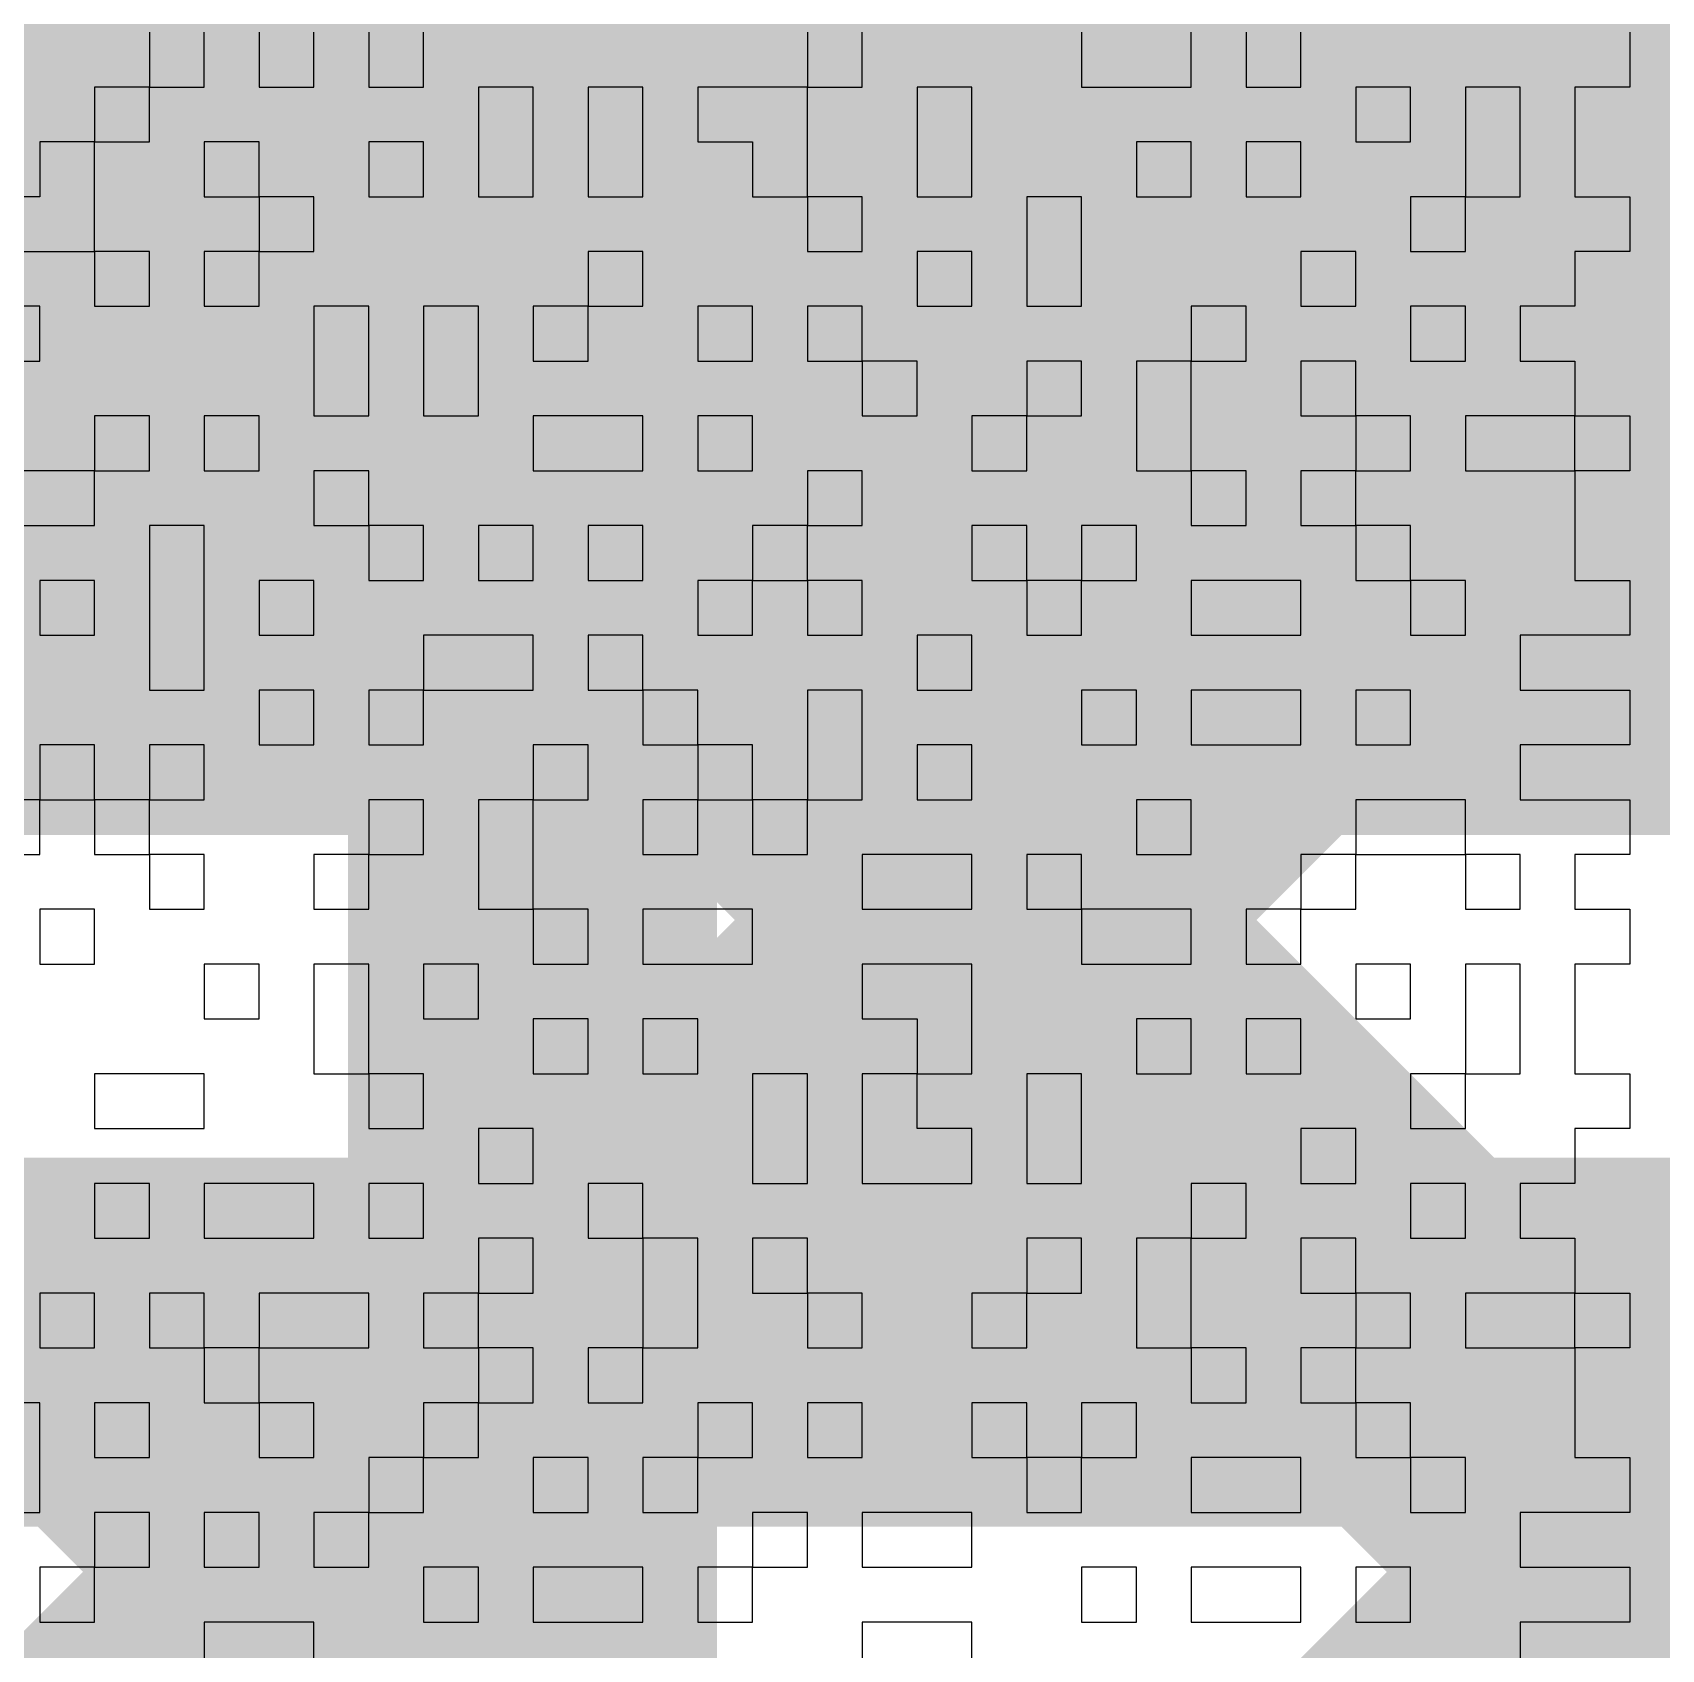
# Model space of a CAD drawing. Header units: millimetres. Extents: x 3.06 to 5.82, y 1.29 to 3.84.
# Drawn here: x 4.66016 to 4.69549, y 1.94993 to 1.98501 of the extents above; entities that cross this region are included whole.
import ezdxf

# ---------------------------------------------------------------- set-up
doc = ezdxf.new("R2010")
doc.units = ezdxf.units.MM
doc.header["$MEASUREMENT"] = 0
for name, color, linetype in [('BottomLayer', 5, 'Continuous'), ('TopLayer', 1, 'Continuous'), ('TopOverlay', 2, 'Continuous')]:
    doc.layers.add(name, color=color, linetype=linetype)

msp = doc.modelspace()

# ---------------------------------------------------------------- linework, layer by layer
at = {"layer": 'BottomLayer'}
for points, const_width in [([(4.48937, 1.978598), (4.747402, 1.978598)], 0.022), ([(4.51848, 1.956598), (4.738289, 1.956598)], 0.008), ([(4.602187, 1.886896), (4.671889, 1.956598)], 0.008), ([(4.603589, 1.860014), (4.700174, 1.956598)], 0.008), ([(4.661923, 1.956598), (5.080522, 1.538)], 0.008), ([(4.690207, 1.956598), (5.108806, 1.538)], 0.008)]:
    msp.add_lwpolyline(points, dxfattribs=dict(at, const_width=const_width))
at = {"layer": 'BottomLayer', "const_width": 0.004}
for points in [[(4.659923, 1.956598, 1), (4.663923, 1.956598, 1)], [(4.669889, 1.956598, 1), (4.673889, 1.956598, 1)], [(4.688207, 1.956598, 1), (4.692208, 1.956598, 1)]]:
    msp.add_lwpolyline(points, format="xyb", close=True, dxfattribs=at)
at = {"layer": 'TopLayer', "const_width": 0.008}
for points in [[(4.67082, 1.983813), (5.127007, 2.44)], [(4.671, 1.955709), (5.155291, 2.44)], [(4.671, 1.927425), (5.183575, 2.44)], [(4.484859, 2.190231), (4.848, 1.82709)], [(4.671, 1.848), (4.671, 1.981)], [(4.671, 1.975806), (4.848, 1.798806)], [(4.671, 1.947522), (4.848, 1.770522)]]:
    msp.add_lwpolyline(points, dxfattribs=at)
for points in [[(4.664517, 1.996595, -0.199566), (4.671, 1.981)], [(4.664556, 1.996556, -0.198912), (4.671, 1.981)]]:
    msp.add_lwpolyline(points, format="xyb", dxfattribs=at)
at = {"layer": 'TopLayer', "const_width": 0.004}
for points in [[(4.668819, 1.983813, 1), (4.67282, 1.983813, 1)], [(4.669, 1.981, 1), (4.673, 1.981, 1)], [(4.669, 1.981, 1), (4.673, 1.981, 1)], [(4.669, 1.981, 1), (4.673, 1.981, 1)], [(4.669, 1.975806, 1), (4.673, 1.975806, 1)], [(4.669, 1.955709, 1), (4.673, 1.955709, 1)], [(4.669, 1.947522, 1), (4.673, 1.947522, 1)]]:
    msp.add_lwpolyline(points, format="xyb", close=True, dxfattribs=at)
at = {"layer": 'TopOverlay'}
for p, q in [((4.662694, 1.985016), (4.662694, 1.983827)), ((4.663883, 1.983827), (4.663883, 1.985016)), ((4.665072, 1.985016), (4.665072, 1.983827)), ((4.666261, 1.983827), (4.666261, 1.985016)), ((4.667451, 1.985016), (4.667451, 1.983827)), ((4.66864, 1.983827), (4.66864, 1.985016)), ((4.676965, 1.985016), (4.676965, 1.983827)), ((4.678154, 1.983827), (4.678154, 1.985016)), ((4.682911, 1.985016), (4.682911, 1.983827)), ((4.685289, 1.983827), (4.685289, 1.985016)), ((4.686479, 1.985016), (4.686479, 1.983827)), ((4.687668, 1.983827), (4.687668, 1.985016)), ((4.694803, 1.985016), (4.694803, 1.983827)), ((4.662694, 1.983827), (4.661504, 1.983827)), ((4.661504, 1.983827), (4.661504, 1.982637)), ((4.662694, 1.983827), (4.663883, 1.983827)), ((4.662694, 1.982637), (4.662694, 1.983827)), ((4.665072, 1.983827), (4.666261, 1.983827)), ((4.667451, 1.983827), (4.66864, 1.983827)), ((4.671018, 1.983827), (4.669829, 1.983827)), ((4.669829, 1.983827), (4.669829, 1.982637)), ((4.671018, 1.982637), (4.671018, 1.983827)), ((4.673397, 1.983827), (4.672208, 1.983827)), ((4.672208, 1.983827), (4.672208, 1.982637)), ((4.673397, 1.982637), (4.673397, 1.983827)), ((4.676965, 1.983827), (4.674586, 1.983827)), ((4.674586, 1.983827), (4.674586, 1.982637)), ((4.676965, 1.983827), (4.678154, 1.983827)), ((4.676965, 1.982637), (4.676965, 1.983827)), ((4.680532, 1.983827), (4.679343, 1.983827)), ((4.679343, 1.983827), (4.679343, 1.982637)), ((4.680532, 1.982637), (4.680532, 1.983827)), ((4.682911, 1.983827), (4.685289, 1.983827)), ((4.686479, 1.983827), (4.687668, 1.983827)), ((4.690046, 1.983827), (4.688857, 1.983827)), ((4.688857, 1.983827), (4.688857, 1.982637)), ((4.690046, 1.982637), (4.690046, 1.983827)), ((4.692425, 1.983827), (4.691236, 1.983827)), ((4.691236, 1.983827), (4.691236, 1.982637)), ((4.692425, 1.982637), (4.692425, 1.983827)), ((4.694803, 1.983827), (4.693614, 1.983827)), ((4.693614, 1.983827), (4.693614, 1.982637)), ((4.661504, 1.982637), (4.660315, 1.982637)), ((4.660315, 1.982637), (4.660315, 1.981448)), ((4.661504, 1.982637), (4.662694, 1.982637)), ((4.661504, 1.981448), (4.661504, 1.982637)), ((4.665072, 1.982637), (4.663883, 1.982637)), ((4.663883, 1.982637), (4.663883, 1.981448)), ((4.665072, 1.981448), (4.665072, 1.982637)), ((4.66864, 1.982637), (4.667451, 1.982637)), ((4.667451, 1.982637), (4.667451, 1.981448)), ((4.66864, 1.981448), (4.66864, 1.982637)), ((4.669829, 1.982637), (4.669829, 1.981448)), ((4.671018, 1.981448), (4.671018, 1.982637)), ((4.672208, 1.982637), (4.672208, 1.981448)), ((4.673397, 1.981448), (4.673397, 1.982637)), ((4.674586, 1.982637), (4.675775, 1.982637)), ((4.675775, 1.982637), (4.675775, 1.981448)), ((4.676965, 1.981448), (4.676965, 1.982637)), ((4.679343, 1.982637), (4.679343, 1.981448)), ((4.680532, 1.981448), (4.680532, 1.982637)), ((4.685289, 1.982637), (4.6841, 1.982637)), ((4.6841, 1.982637), (4.6841, 1.981448)), ((4.685289, 1.981448), (4.685289, 1.982637)), ((4.687668, 1.982637), (4.686479, 1.982637)), ((4.686479, 1.982637), (4.686479, 1.981448)), ((4.687668, 1.981448), (4.687668, 1.982637)), ((4.688857, 1.982637), (4.690046, 1.982637)), ((4.691236, 1.982637), (4.691236, 1.981448)), ((4.692425, 1.981448), (4.692425, 1.982637)), ((4.693614, 1.982637), (4.693614, 1.981448)), ((4.660315, 1.981448), (4.657937, 1.981448)), ((4.661504, 1.980259), (4.661504, 1.981448)), ((4.663883, 1.981448), (4.665072, 1.981448)), ((4.665072, 1.981448), (4.665072, 1.980259)), ((4.666261, 1.981448), (4.665072, 1.981448)), ((4.666261, 1.980259), (4.666261, 1.981448)), ((4.667451, 1.981448), (4.66864, 1.981448)), ((4.669829, 1.981448), (4.671018, 1.981448)), ((4.672208, 1.981448), (4.673397, 1.981448)), ((4.675775, 1.981448), (4.676965, 1.981448)), ((4.676965, 1.981448), (4.676965, 1.980259)), ((4.678154, 1.981448), (4.676965, 1.981448)), ((4.678154, 1.980259), (4.678154, 1.981448)), ((4.679343, 1.981448), (4.680532, 1.981448)), ((4.682911, 1.981448), (4.681722, 1.981448)), ((4.681722, 1.981448), (4.681722, 1.980259)), ((4.682911, 1.980259), (4.682911, 1.981448)), ((4.6841, 1.981448), (4.685289, 1.981448)), ((4.686479, 1.981448), (4.687668, 1.981448)), ((4.691236, 1.981448), (4.690046, 1.981448)), ((4.690046, 1.981448), (4.690046, 1.980259)), ((4.691236, 1.981448), (4.692425, 1.981448)), ((4.691236, 1.980259), (4.691236, 1.981448)), ((4.693614, 1.981448), (4.694803, 1.981448)), ((4.694803, 1.981448), (4.694803, 1.980259)), ((4.657937, 1.980259), (4.661504, 1.980259)), ((4.661504, 1.980259), (4.661504, 1.97907)), ((4.662694, 1.980259), (4.661504, 1.980259)), ((4.662694, 1.97907), (4.662694, 1.980259)), ((4.665072, 1.980259), (4.663883, 1.980259)), ((4.663883, 1.980259), (4.663883, 1.97907)), ((4.665072, 1.980259), (4.666261, 1.980259)), ((4.665072, 1.97907), (4.665072, 1.980259)), ((4.673397, 1.980259), (4.672208, 1.980259)), ((4.672208, 1.980259), (4.672208, 1.97907)), ((4.673397, 1.97907), (4.673397, 1.980259)), ((4.676965, 1.980259), (4.678154, 1.980259)), ((4.680532, 1.980259), (4.679343, 1.980259)), ((4.679343, 1.980259), (4.679343, 1.97907)), ((4.680532, 1.97907), (4.680532, 1.980259)), ((4.681722, 1.980259), (4.681722, 1.97907)), ((4.682911, 1.97907), (4.682911, 1.980259)), ((4.688857, 1.980259), (4.687668, 1.980259)), ((4.687668, 1.980259), (4.687668, 1.97907)), ((4.688857, 1.97907), (4.688857, 1.980259)), ((4.690046, 1.980259), (4.691236, 1.980259)), ((4.694803, 1.980259), (4.693614, 1.980259)), ((4.693614, 1.980259), (4.693614, 1.97907)), ((4.660315, 1.97907), (4.659126, 1.97907)), ((4.660315, 1.97788), (4.660315, 1.97907)), ((4.661504, 1.97907), (4.662694, 1.97907)), ((4.663883, 1.97907), (4.665072, 1.97907)), ((4.667451, 1.97907), (4.666261, 1.97907)), ((4.666261, 1.97907), (4.666261, 1.97788)), ((4.667451, 1.97788), (4.667451, 1.97907)), ((4.669829, 1.97907), (4.66864, 1.97907)), ((4.66864, 1.97907), (4.66864, 1.97788)), ((4.669829, 1.97788), (4.669829, 1.97907)), ((4.672208, 1.97907), (4.671018, 1.97907)), ((4.671018, 1.97907), (4.671018, 1.97788)), ((4.672208, 1.97907), (4.673397, 1.97907)), ((4.672208, 1.97788), (4.672208, 1.97907)), ((4.675775, 1.97907), (4.674586, 1.97907)), ((4.674586, 1.97907), (4.674586, 1.97788)), ((4.675775, 1.97788), (4.675775, 1.97907)), ((4.678154, 1.97907), (4.676965, 1.97907)), ((4.676965, 1.97907), (4.676965, 1.97788)), ((4.678154, 1.97788), (4.678154, 1.97907)), ((4.679343, 1.97907), (4.680532, 1.97907)), ((4.681722, 1.97907), (4.682911, 1.97907)), ((4.686479, 1.97907), (4.685289, 1.97907)), ((4.685289, 1.97907), (4.685289, 1.97788)), ((4.686479, 1.97788), (4.686479, 1.97907)), ((4.687668, 1.97907), (4.688857, 1.97907)), ((4.691236, 1.97907), (4.690046, 1.97907)), ((4.690046, 1.97907), (4.690046, 1.97788)), ((4.691236, 1.97788), (4.691236, 1.97907)), ((4.693614, 1.97907), (4.692425, 1.97907)), ((4.692425, 1.97907), (4.692425, 1.97788)), ((4.659126, 1.97788), (4.660315, 1.97788)), ((4.666261, 1.97788), (4.666261, 1.976691)), ((4.667451, 1.976691), (4.667451, 1.97788)), ((4.66864, 1.97788), (4.66864, 1.976691)), ((4.669829, 1.976691), (4.669829, 1.97788)), ((4.671018, 1.97788), (4.672208, 1.97788)), ((4.674586, 1.97788), (4.675775, 1.97788)), ((4.676965, 1.97788), (4.678154, 1.97788)), ((4.678154, 1.97788), (4.678154, 1.976691)), ((4.679343, 1.97788), (4.678154, 1.97788)), ((4.679343, 1.976691), (4.679343, 1.97788)), ((4.682911, 1.97788), (4.681722, 1.97788)), ((4.681722, 1.97788), (4.681722, 1.976691)), ((4.682911, 1.976691), (4.682911, 1.97788)), ((4.685289, 1.97788), (4.6841, 1.97788)), ((4.6841, 1.97788), (4.6841, 1.976691)), ((4.685289, 1.97788), (4.686479, 1.97788)), ((4.685289, 1.976691), (4.685289, 1.97788)), ((4.688857, 1.97788), (4.687668, 1.97788)), ((4.687668, 1.97788), (4.687668, 1.976691)), ((4.688857, 1.976691), (4.688857, 1.97788)), ((4.690046, 1.97788), (4.691236, 1.97788)), ((4.692425, 1.97788), (4.693614, 1.97788)), ((4.693614, 1.97788), (4.693614, 1.976691)), ((4.662694, 1.976691), (4.661504, 1.976691)), ((4.661504, 1.976691), (4.661504, 1.975502)), ((4.662694, 1.975502), (4.662694, 1.976691)), ((4.665072, 1.976691), (4.663883, 1.976691)), ((4.663883, 1.976691), (4.663883, 1.975502)), ((4.665072, 1.975502), (4.665072, 1.976691)), ((4.666261, 1.976691), (4.667451, 1.976691)), ((4.66864, 1.976691), (4.669829, 1.976691)), ((4.673397, 1.976691), (4.671018, 1.976691)), ((4.671018, 1.976691), (4.671018, 1.975502)), ((4.673397, 1.975502), (4.673397, 1.976691)), ((4.675775, 1.976691), (4.674586, 1.976691)), ((4.674586, 1.976691), (4.674586, 1.975502)), ((4.675775, 1.975502), (4.675775, 1.976691)), ((4.678154, 1.976691), (4.679343, 1.976691)), ((4.681722, 1.976691), (4.680532, 1.976691)), ((4.680532, 1.976691), (4.680532, 1.975502)), ((4.681722, 1.976691), (4.682911, 1.976691)), ((4.681722, 1.975502), (4.681722, 1.976691)), ((4.6841, 1.976691), (4.6841, 1.975502)), ((4.685289, 1.975502), (4.685289, 1.976691)), ((4.687668, 1.976691), (4.688857, 1.976691)), ((4.688857, 1.976691), (4.688857, 1.975502)), ((4.690046, 1.976691), (4.688857, 1.976691)), ((4.690046, 1.975502), (4.690046, 1.976691)), ((4.693614, 1.976691), (4.691236, 1.976691)), ((4.691236, 1.976691), (4.691236, 1.975502)), ((4.693614, 1.976691), (4.694803, 1.976691)), ((4.693614, 1.975502), (4.693614, 1.976691)), ((4.694803, 1.976691), (4.694803, 1.975502)), ((4.661504, 1.975502), (4.659126, 1.975502)), ((4.661504, 1.975502), (4.662694, 1.975502)), ((4.661504, 1.974312), (4.661504, 1.975502)), ((4.663883, 1.975502), (4.665072, 1.975502)), ((4.667451, 1.975502), (4.666261, 1.975502)), ((4.666261, 1.975502), (4.666261, 1.974312)), ((4.667451, 1.974312), (4.667451, 1.975502)), ((4.671018, 1.975502), (4.673397, 1.975502)), ((4.674586, 1.975502), (4.675775, 1.975502)), ((4.678154, 1.975502), (4.676965, 1.975502)), ((4.676965, 1.975502), (4.676965, 1.974312)), ((4.678154, 1.974312), (4.678154, 1.975502)), ((4.680532, 1.975502), (4.681722, 1.975502)), ((4.6841, 1.975502), (4.685289, 1.975502)), ((4.685289, 1.975502), (4.685289, 1.974312)), ((4.686479, 1.975502), (4.685289, 1.975502)), ((4.686479, 1.974312), (4.686479, 1.975502)), ((4.688857, 1.975502), (4.687668, 1.975502)), ((4.687668, 1.975502), (4.687668, 1.974312)), ((4.688857, 1.975502), (4.690046, 1.975502)), ((4.688857, 1.974312), (4.688857, 1.975502)), ((4.691236, 1.975502), (4.693614, 1.975502)), ((4.694803, 1.975502), (4.693614, 1.975502)), ((4.693614, 1.975502), (4.693614, 1.974312)), ((4.659126, 1.974312), (4.661504, 1.974312)), ((4.663883, 1.974312), (4.662694, 1.974312)), ((4.662694, 1.974312), (4.662694, 1.973123)), ((4.663883, 1.973123), (4.663883, 1.974312)), ((4.666261, 1.974312), (4.667451, 1.974312)), ((4.667451, 1.974312), (4.667451, 1.973123)), ((4.66864, 1.974312), (4.667451, 1.974312)), ((4.66864, 1.973123), (4.66864, 1.974312)), ((4.671018, 1.974312), (4.669829, 1.974312)), ((4.669829, 1.974312), (4.669829, 1.973123)), ((4.671018, 1.973123), (4.671018, 1.974312)), ((4.673397, 1.974312), (4.672208, 1.974312)), ((4.672208, 1.974312), (4.672208, 1.973123)), ((4.673397, 1.973123), (4.673397, 1.974312)), ((4.676965, 1.974312), (4.675775, 1.974312)), ((4.675775, 1.974312), (4.675775, 1.973123)), ((4.676965, 1.974312), (4.678154, 1.974312)), ((4.676965, 1.973123), (4.676965, 1.974312)), ((4.681722, 1.974312), (4.680532, 1.974312)), ((4.680532, 1.974312), (4.680532, 1.973123)), ((4.681722, 1.973123), (4.681722, 1.974312)), ((4.6841, 1.974312), (4.682911, 1.974312)), ((4.682911, 1.974312), (4.682911, 1.973123)), ((4.6841, 1.973123), (4.6841, 1.974312)), ((4.685289, 1.974312), (4.686479, 1.974312)), ((4.687668, 1.974312), (4.688857, 1.974312)), ((4.688857, 1.974312), (4.688857, 1.973123)), ((4.690046, 1.974312), (4.688857, 1.974312)), ((4.690046, 1.973123), (4.690046, 1.974312)), ((4.693614, 1.974312), (4.693614, 1.973123)), ((4.661504, 1.973123), (4.660315, 1.973123)), ((4.660315, 1.973123), (4.660315, 1.971934)), ((4.661504, 1.971934), (4.661504, 1.973123)), ((4.662694, 1.973123), (4.662694, 1.971934)), ((4.663883, 1.971934), (4.663883, 1.973123)), ((4.666261, 1.973123), (4.665072, 1.973123)), ((4.665072, 1.973123), (4.665072, 1.971934)), ((4.666261, 1.971934), (4.666261, 1.973123)), ((4.667451, 1.973123), (4.66864, 1.973123)), ((4.669829, 1.973123), (4.671018, 1.973123)), ((4.672208, 1.973123), (4.673397, 1.973123)), ((4.675775, 1.973123), (4.674586, 1.973123)), ((4.674586, 1.973123), (4.674586, 1.971934)), ((4.675775, 1.973123), (4.676965, 1.973123)), ((4.675775, 1.971934), (4.675775, 1.973123)), ((4.676965, 1.973123), (4.676965, 1.971934)), ((4.678154, 1.973123), (4.676965, 1.973123)), ((4.678154, 1.971934), (4.678154, 1.973123)), ((4.680532, 1.973123), (4.681722, 1.973123)), ((4.681722, 1.973123), (4.681722, 1.971934)), ((4.682911, 1.973123), (4.681722, 1.973123)), ((4.682911, 1.973123), (4.6841, 1.973123)), ((4.682911, 1.971934), (4.682911, 1.973123)), ((4.687668, 1.973123), (4.685289, 1.973123)), ((4.685289, 1.973123), (4.685289, 1.971934)), ((4.687668, 1.971934), (4.687668, 1.973123)), ((4.688857, 1.973123), (4.690046, 1.973123)), ((4.690046, 1.973123), (4.690046, 1.971934)), ((4.691236, 1.973123), (4.690046, 1.973123)), ((4.691236, 1.971934), (4.691236, 1.973123)), ((4.693614, 1.973123), (4.694803, 1.973123)), ((4.694803, 1.973123), (4.694803, 1.971934)), ((4.660315, 1.971934), (4.661504, 1.971934)), ((4.662694, 1.971934), (4.662694, 1.970745)), ((4.663883, 1.970745), (4.663883, 1.971934)), ((4.665072, 1.971934), (4.666261, 1.971934)), ((4.671018, 1.971934), (4.66864, 1.971934)), ((4.66864, 1.971934), (4.66864, 1.970745)), ((4.671018, 1.970745), (4.671018, 1.971934)), ((4.673397, 1.971934), (4.672208, 1.971934)), ((4.672208, 1.971934), (4.672208, 1.970745)), ((4.673397, 1.970745), (4.673397, 1.971934)), ((4.674586, 1.971934), (4.675775, 1.971934)), ((4.676965, 1.971934), (4.678154, 1.971934)), ((4.680532, 1.971934), (4.679343, 1.971934)), ((4.679343, 1.971934), (4.679343, 1.970745)), ((4.680532, 1.970745), (4.680532, 1.971934)), ((4.681722, 1.971934), (4.682911, 1.971934)), ((4.685289, 1.971934), (4.687668, 1.971934)), ((4.690046, 1.971934), (4.691236, 1.971934)), ((4.694803, 1.971934), (4.692425, 1.971934)), ((4.692425, 1.971934), (4.692425, 1.970745)), ((4.662694, 1.970745), (4.663883, 1.970745)), ((4.666261, 1.970745), (4.665072, 1.970745)), ((4.665072, 1.970745), (4.665072, 1.969556)), ((4.666261, 1.969556), (4.666261, 1.970745)), ((4.66864, 1.970745), (4.667451, 1.970745)), ((4.667451, 1.970745), (4.667451, 1.969556)), ((4.66864, 1.970745), (4.671018, 1.970745)), ((4.66864, 1.969556), (4.66864, 1.970745)), ((4.672208, 1.970745), (4.673397, 1.970745)), ((4.673397, 1.970745), (4.673397, 1.969556)), ((4.674586, 1.970745), (4.673397, 1.970745)), ((4.674586, 1.969556), (4.674586, 1.970745)), ((4.678154, 1.970745), (4.676965, 1.970745)), ((4.676965, 1.970745), (4.676965, 1.969556)), ((4.678154, 1.969556), (4.678154, 1.970745)), ((4.679343, 1.970745), (4.680532, 1.970745)), ((4.6841, 1.970745), (4.682911, 1.970745)), ((4.682911, 1.970745), (4.682911, 1.969556)), ((4.6841, 1.969556), (4.6841, 1.970745)), ((4.687668, 1.970745), (4.685289, 1.970745)), ((4.685289, 1.970745), (4.685289, 1.969556)), ((4.687668, 1.969556), (4.687668, 1.970745)), ((4.690046, 1.970745), (4.688857, 1.970745)), ((4.688857, 1.970745), (4.688857, 1.969556)), ((4.690046, 1.969556), (4.690046, 1.970745)), ((4.692425, 1.970745), (4.694803, 1.970745)), ((4.694803, 1.970745), (4.694803, 1.969556)), ((4.661504, 1.969556), (4.660315, 1.969556)), ((4.660315, 1.969556), (4.660315, 1.968366)), ((4.661504, 1.968366), (4.661504, 1.969556)), ((4.663883, 1.969556), (4.662694, 1.969556)), ((4.662694, 1.969556), (4.662694, 1.968366)), ((4.663883, 1.968366), (4.663883, 1.969556)), ((4.665072, 1.969556), (4.666261, 1.969556)), ((4.667451, 1.969556), (4.66864, 1.969556)), ((4.672208, 1.969556), (4.671018, 1.969556)), ((4.671018, 1.969556), (4.671018, 1.968366)), ((4.672208, 1.968366), (4.672208, 1.969556)), ((4.673397, 1.969556), (4.674586, 1.969556)), ((4.674586, 1.969556), (4.674586, 1.968366)), ((4.675775, 1.969556), (4.674586, 1.969556)), ((4.675775, 1.968366), (4.675775, 1.969556)), ((4.676965, 1.969556), (4.676965, 1.968366)), ((4.678154, 1.968366), (4.678154, 1.969556)), ((4.680532, 1.969556), (4.679343, 1.969556)), ((4.679343, 1.969556), (4.679343, 1.968366)), ((4.680532, 1.968366), (4.680532, 1.969556)), ((4.682911, 1.969556), (4.6841, 1.969556)), ((4.685289, 1.969556), (4.687668, 1.969556)), ((4.688857, 1.969556), (4.690046, 1.969556)), ((4.694803, 1.969556), (4.692425, 1.969556)), ((4.692425, 1.969556), (4.692425, 1.968366)), ((4.660315, 1.968366), (4.659126, 1.968366)), ((4.660315, 1.967177), (4.660315, 1.968366)), ((4.660315, 1.968366), (4.661504, 1.968366)), ((4.661504, 1.968366), (4.661504, 1.967177)), ((4.662694, 1.968366), (4.661504, 1.968366)), ((4.662694, 1.968366), (4.663883, 1.968366)), ((4.662694, 1.967177), (4.662694, 1.968366)), ((4.66864, 1.968366), (4.667451, 1.968366)), ((4.667451, 1.968366), (4.667451, 1.967177)), ((4.66864, 1.967177), (4.66864, 1.968366)), ((4.671018, 1.968366), (4.669829, 1.968366)), ((4.669829, 1.968366), (4.669829, 1.967177)), ((4.671018, 1.968366), (4.672208, 1.968366)), ((4.671018, 1.967177), (4.671018, 1.968366)), ((4.674586, 1.968366), (4.673397, 1.968366)), ((4.673397, 1.968366), (4.673397, 1.967177)), ((4.674586, 1.968366), (4.675775, 1.968366)), ((4.674586, 1.967177), (4.674586, 1.968366)), ((4.675775, 1.968366), (4.675775, 1.967177)), ((4.676965, 1.968366), (4.675775, 1.968366)), ((4.676965, 1.968366), (4.678154, 1.968366)), ((4.676965, 1.967177), (4.676965, 1.968366)), ((4.679343, 1.968366), (4.680532, 1.968366)), ((4.685289, 1.968366), (4.6841, 1.968366)), ((4.6841, 1.968366), (4.6841, 1.967177)), ((4.685289, 1.967177), (4.685289, 1.968366)), ((4.691236, 1.968366), (4.688857, 1.968366)), ((4.688857, 1.968366), (4.688857, 1.967177)), ((4.691236, 1.967177), (4.691236, 1.968366)), ((4.692425, 1.968366), (4.694803, 1.968366)), ((4.694803, 1.968366), (4.694803, 1.967177)), ((4.659126, 1.967177), (4.660315, 1.967177)), ((4.661504, 1.967177), (4.662694, 1.967177)), ((4.662694, 1.967177), (4.662694, 1.965988)), ((4.663883, 1.967177), (4.662694, 1.967177)), ((4.663883, 1.965988), (4.663883, 1.967177)), ((4.667451, 1.967177), (4.666261, 1.967177)), ((4.666261, 1.967177), (4.666261, 1.965988)), ((4.667451, 1.967177), (4.66864, 1.967177)), ((4.667451, 1.965988), (4.667451, 1.967177)), ((4.669829, 1.967177), (4.669829, 1.965988)), ((4.671018, 1.965988), (4.671018, 1.967177)), ((4.673397, 1.967177), (4.674586, 1.967177)), ((4.675775, 1.967177), (4.676965, 1.967177)), ((4.680532, 1.967177), (4.678154, 1.967177)), ((4.678154, 1.967177), (4.678154, 1.965988)), ((4.680532, 1.965988), (4.680532, 1.967177)), ((4.682911, 1.967177), (4.681722, 1.967177)), ((4.681722, 1.967177), (4.681722, 1.965988)), ((4.682911, 1.965988), (4.682911, 1.967177)), ((4.6841, 1.967177), (4.685289, 1.967177)), ((4.688857, 1.967177), (4.687668, 1.967177)), ((4.687668, 1.967177), (4.687668, 1.965988)), ((4.688857, 1.967177), (4.691236, 1.967177)), ((4.688857, 1.965988), (4.688857, 1.967177)), ((4.691236, 1.967177), (4.691236, 1.965988)), ((4.692425, 1.967177), (4.691236, 1.967177)), ((4.692425, 1.965988), (4.692425, 1.967177)), ((4.694803, 1.967177), (4.693614, 1.967177)), ((4.693614, 1.967177), (4.693614, 1.965988)), ((4.661504, 1.965988), (4.660315, 1.965988)), ((4.660315, 1.965988), (4.660315, 1.964798)), ((4.661504, 1.964798), (4.661504, 1.965988)), ((4.662694, 1.965988), (4.663883, 1.965988)), ((4.666261, 1.965988), (4.667451, 1.965988)), ((4.669829, 1.965988), (4.671018, 1.965988)), ((4.671018, 1.965988), (4.671018, 1.964798)), ((4.672208, 1.965988), (4.671018, 1.965988)), ((4.672208, 1.964798), (4.672208, 1.965988)), ((4.675775, 1.965988), (4.673397, 1.965988)), ((4.673397, 1.965988), (4.673397, 1.964798)), ((4.675775, 1.964798), (4.675775, 1.965988)), ((4.678154, 1.965988), (4.680532, 1.965988)), ((4.681722, 1.965988), (4.682911, 1.965988)), ((4.682911, 1.965988), (4.682911, 1.964798)), ((4.685289, 1.965988), (4.682911, 1.965988)), ((4.685289, 1.964798), (4.685289, 1.965988)), ((4.687668, 1.965988), (4.686479, 1.965988)), ((4.686479, 1.965988), (4.686479, 1.964798)), ((4.687668, 1.965988), (4.688857, 1.965988)), ((4.687668, 1.964798), (4.687668, 1.965988)), ((4.691236, 1.965988), (4.692425, 1.965988)), ((4.693614, 1.965988), (4.694803, 1.965988)), ((4.694803, 1.965988), (4.694803, 1.964798)), ((4.660315, 1.964798), (4.661504, 1.964798)), ((4.665072, 1.964798), (4.663883, 1.964798)), ((4.663883, 1.964798), (4.663883, 1.963609)), ((4.665072, 1.963609), (4.665072, 1.964798)), ((4.667451, 1.964798), (4.666261, 1.964798)), ((4.666261, 1.964798), (4.666261, 1.963609)), ((4.667451, 1.963609), (4.667451, 1.964798)), ((4.669829, 1.964798), (4.66864, 1.964798)), ((4.66864, 1.964798), (4.66864, 1.963609)), ((4.669829, 1.963609), (4.669829, 1.964798)), ((4.671018, 1.964798), (4.672208, 1.964798)), ((4.673397, 1.964798), (4.675775, 1.964798)), ((4.680532, 1.964798), (4.678154, 1.964798)), ((4.678154, 1.964798), (4.678154, 1.963609)), ((4.680532, 1.963609), (4.680532, 1.964798)), ((4.682911, 1.964798), (4.685289, 1.964798)), ((4.686479, 1.964798), (4.687668, 1.964798)), ((4.690046, 1.964798), (4.688857, 1.964798)), ((4.688857, 1.964798), (4.688857, 1.963609)), ((4.690046, 1.963609), (4.690046, 1.964798)), ((4.692425, 1.964798), (4.691236, 1.964798)), ((4.691236, 1.964798), (4.691236, 1.963609)), ((4.692425, 1.963609), (4.692425, 1.964798)), ((4.694803, 1.964798), (4.693614, 1.964798)), ((4.693614, 1.964798), (4.693614, 1.963609)), ((4.663883, 1.963609), (4.665072, 1.963609)), ((4.666261, 1.963609), (4.666261, 1.96242)), ((4.667451, 1.96242), (4.667451, 1.963609)), ((4.66864, 1.963609), (4.669829, 1.963609)), ((4.672208, 1.963609), (4.671018, 1.963609)), ((4.671018, 1.963609), (4.671018, 1.96242)), ((4.672208, 1.96242), (4.672208, 1.963609)), ((4.674586, 1.963609), (4.673397, 1.963609)), ((4.673397, 1.963609), (4.673397, 1.96242)), ((4.674586, 1.96242), (4.674586, 1.963609)), ((4.678154, 1.963609), (4.679343, 1.963609)), ((4.679343, 1.963609), (4.679343, 1.96242)), ((4.680532, 1.96242), (4.680532, 1.963609)), ((4.685289, 1.963609), (4.6841, 1.963609)), ((4.6841, 1.963609), (4.6841, 1.96242)), ((4.685289, 1.96242), (4.685289, 1.963609)), ((4.687668, 1.963609), (4.686479, 1.963609)), ((4.686479, 1.963609), (4.686479, 1.96242)), ((4.687668, 1.96242), (4.687668, 1.963609)), ((4.688857, 1.963609), (4.690046, 1.963609)), ((4.691236, 1.963609), (4.691236, 1.96242)), ((4.692425, 1.96242), (4.692425, 1.963609)), ((4.693614, 1.963609), (4.693614, 1.96242)), ((4.663883, 1.96242), (4.661504, 1.96242)), ((4.661504, 1.96242), (4.661504, 1.961231)), ((4.663883, 1.961231), (4.663883, 1.96242)), ((4.666261, 1.96242), (4.667451, 1.96242)), ((4.667451, 1.96242), (4.667451, 1.961231)), ((4.66864, 1.96242), (4.667451, 1.96242)), ((4.66864, 1.961231), (4.66864, 1.96242)), ((4.671018, 1.96242), (4.672208, 1.96242)), ((4.673397, 1.96242), (4.674586, 1.96242)), ((4.676965, 1.96242), (4.675775, 1.96242)), ((4.675775, 1.96242), (4.675775, 1.961231)), ((4.676965, 1.961231), (4.676965, 1.96242)), ((4.679343, 1.96242), (4.678154, 1.96242)), ((4.678154, 1.96242), (4.678154, 1.961231)), ((4.679343, 1.96242), (4.680532, 1.96242)), ((4.679343, 1.961231), (4.679343, 1.96242)), ((4.682911, 1.96242), (4.681722, 1.96242)), ((4.681722, 1.96242), (4.681722, 1.961231)), ((4.682911, 1.961231), (4.682911, 1.96242)), ((4.6841, 1.96242), (4.685289, 1.96242)), ((4.686479, 1.96242), (4.687668, 1.96242)), ((4.691236, 1.96242), (4.690046, 1.96242)), ((4.690046, 1.96242), (4.690046, 1.961231)), ((4.691236, 1.96242), (4.692425, 1.96242)), ((4.691236, 1.961231), (4.691236, 1.96242)), ((4.693614, 1.96242), (4.694803, 1.96242)), ((4.694803, 1.96242), (4.694803, 1.961231)), ((4.661504, 1.961231), (4.663883, 1.961231)), ((4.667451, 1.961231), (4.66864, 1.961231)), ((4.671018, 1.961231), (4.669829, 1.961231)), ((4.669829, 1.961231), (4.669829, 1.960041)), ((4.671018, 1.960041), (4.671018, 1.961231)), ((4.675775, 1.961231), (4.675775, 1.960041)), ((4.676965, 1.960041), (4.676965, 1.961231)), ((4.678154, 1.961231), (4.678154, 1.960041)), ((4.680532, 1.961231), (4.679343, 1.961231)), ((4.680532, 1.960041), (4.680532, 1.961231)), ((4.681722, 1.961231), (4.681722, 1.960041)), ((4.682911, 1.960041), (4.682911, 1.961231)), ((4.688857, 1.961231), (4.687668, 1.961231)), ((4.687668, 1.961231), (4.687668, 1.960041)), ((4.688857, 1.960041), (4.688857, 1.961231)), ((4.690046, 1.961231), (4.691236, 1.961231)), ((4.694803, 1.961231), (4.693614, 1.961231)), ((4.693614, 1.961231), (4.693614, 1.960041)), ((4.662694, 1.960041), (4.661504, 1.960041)), ((4.661504, 1.960041), (4.661504, 1.958852)), ((4.662694, 1.958852), (4.662694, 1.960041)), ((4.666261, 1.960041), (4.663883, 1.960041)), ((4.663883, 1.960041), (4.663883, 1.958852)), ((4.666261, 1.958852), (4.666261, 1.960041)), ((4.66864, 1.960041), (4.667451, 1.960041)), ((4.667451, 1.960041), (4.667451, 1.958852)), ((4.66864, 1.958852), (4.66864, 1.960041)), ((4.669829, 1.960041), (4.671018, 1.960041)), ((4.673397, 1.960041), (4.672208, 1.960041)), ((4.672208, 1.960041), (4.672208, 1.958852)), ((4.673397, 1.958852), (4.673397, 1.960041)), ((4.675775, 1.960041), (4.676965, 1.960041)), ((4.678154, 1.960041), (4.680532, 1.960041)), ((4.681722, 1.960041), (4.682911, 1.960041)), ((4.686479, 1.960041), (4.685289, 1.960041)), ((4.685289, 1.960041), (4.685289, 1.958852)), ((4.686479, 1.958852), (4.686479, 1.960041)), ((4.687668, 1.960041), (4.688857, 1.960041)), ((4.691236, 1.960041), (4.690046, 1.960041)), ((4.690046, 1.960041), (4.690046, 1.958852)), ((4.691236, 1.958852), (4.691236, 1.960041)), ((4.693614, 1.960041), (4.692425, 1.960041)), ((4.692425, 1.960041), (4.692425, 1.958852)), ((4.661504, 1.958852), (4.662694, 1.958852)), ((4.663883, 1.958852), (4.666261, 1.958852)), ((4.667451, 1.958852), (4.66864, 1.958852)), ((4.671018, 1.958852), (4.669829, 1.958852)), ((4.669829, 1.958852), (4.669829, 1.957663)), ((4.671018, 1.957663), (4.671018, 1.958852)), ((4.672208, 1.958852), (4.673397, 1.958852)), ((4.673397, 1.958852), (4.673397, 1.957663)), ((4.674586, 1.958852), (4.673397, 1.958852)), ((4.674586, 1.957663), (4.674586, 1.958852)), ((4.676965, 1.958852), (4.675775, 1.958852)), ((4.675775, 1.958852), (4.675775, 1.957663)), ((4.676965, 1.957663), (4.676965, 1.958852)), ((4.682911, 1.958852), (4.681722, 1.958852)), ((4.681722, 1.958852), (4.681722, 1.957663)), ((4.682911, 1.957663), (4.682911, 1.958852)), ((4.685289, 1.958852), (4.6841, 1.958852)), ((4.6841, 1.958852), (4.6841, 1.957663)), ((4.685289, 1.958852), (4.686479, 1.958852)), ((4.685289, 1.957663), (4.685289, 1.958852)), ((4.688857, 1.958852), (4.687668, 1.958852)), ((4.687668, 1.958852), (4.687668, 1.957663)), ((4.688857, 1.957663), (4.688857, 1.958852)), ((4.690046, 1.958852), (4.691236, 1.958852)), ((4.692425, 1.958852), (4.693614, 1.958852)), ((4.693614, 1.958852), (4.693614, 1.957663)), ((4.661504, 1.957663), (4.660315, 1.957663)), ((4.660315, 1.957663), (4.660315, 1.956474)), ((4.661504, 1.956474), (4.661504, 1.957663)), ((4.663883, 1.957663), (4.662694, 1.957663)), ((4.662694, 1.957663), (4.662694, 1.956474)), ((4.663883, 1.956474), (4.663883, 1.957663)), ((4.667451, 1.957663), (4.665072, 1.957663)), ((4.665072, 1.957663), (4.665072, 1.956474)), ((4.667451, 1.956474), (4.667451, 1.957663)), ((4.669829, 1.957663), (4.66864, 1.957663)), ((4.66864, 1.957663), (4.66864, 1.956474)), ((4.669829, 1.957663), (4.671018, 1.957663)), ((4.669829, 1.956474), (4.669829, 1.957663)), ((4.673397, 1.957663), (4.673397, 1.956474)), ((4.674586, 1.956474), (4.674586, 1.957663)), ((4.675775, 1.957663), (4.676965, 1.957663)), ((4.676965, 1.957663), (4.676965, 1.956474)), ((4.678154, 1.957663), (4.676965, 1.957663)), ((4.678154, 1.956474), (4.678154, 1.957663)), ((4.681722, 1.957663), (4.680532, 1.957663)), ((4.680532, 1.957663), (4.680532, 1.956474)), ((4.681722, 1.957663), (4.682911, 1.957663)), ((4.681722, 1.956474), (4.681722, 1.957663)), ((4.6841, 1.957663), (4.6841, 1.956474)), ((4.685289, 1.956474), (4.685289, 1.957663)), ((4.687668, 1.957663), (4.688857, 1.957663)), ((4.688857, 1.957663), (4.688857, 1.956474)), ((4.690046, 1.957663), (4.688857, 1.957663)), ((4.690046, 1.956474), (4.690046, 1.957663)), ((4.693614, 1.957663), (4.691236, 1.957663)), ((4.691236, 1.957663), (4.691236, 1.956474)), ((4.693614, 1.957663), (4.694803, 1.957663)), ((4.693614, 1.956474), (4.693614, 1.957663)), ((4.694803, 1.957663), (4.694803, 1.956474)), ((4.660315, 1.956474), (4.661504, 1.956474)), ((4.662694, 1.956474), (4.663883, 1.956474)), ((4.663883, 1.956474), (4.663883, 1.955284)), ((4.665072, 1.956474), (4.663883, 1.956474)), ((4.665072, 1.956474), (4.667451, 1.956474)), ((4.665072, 1.955284), (4.665072, 1.956474)), ((4.66864, 1.956474), (4.669829, 1.956474)), ((4.669829, 1.956474), (4.669829, 1.955284)), ((4.671018, 1.956474), (4.669829, 1.956474)), ((4.671018, 1.955284), (4.671018, 1.956474)), ((4.673397, 1.956474), (4.672208, 1.956474)), ((4.672208, 1.956474), (4.672208, 1.955284)), ((4.673397, 1.956474), (4.674586, 1.956474)), ((4.673397, 1.955284), (4.673397, 1.956474)), ((4.676965, 1.956474), (4.678154, 1.956474)), ((4.680532, 1.956474), (4.681722, 1.956474)), ((4.6841, 1.956474), (4.685289, 1.956474)), ((4.685289, 1.956474), (4.685289, 1.955284)), ((4.686479, 1.956474), (4.685289, 1.956474)), ((4.686479, 1.955284), (4.686479, 1.956474)), ((4.688857, 1.956474), (4.687668, 1.956474)), ((4.687668, 1.956474), (4.687668, 1.955284)), ((4.688857, 1.956474), (4.690046, 1.956474)), ((4.688857, 1.955284), (4.688857, 1.956474)), ((4.691236, 1.956474), (4.693614, 1.956474)), ((4.694803, 1.956474), (4.693614, 1.956474)), ((4.693614, 1.956474), (4.693614, 1.955284)), ((4.660315, 1.955284), (4.659126, 1.955284)), ((4.660315, 1.954095), (4.660315, 1.955284)), ((4.662694, 1.955284), (4.661504, 1.955284)), ((4.661504, 1.955284), (4.661504, 1.954095)), ((4.662694, 1.954095), (4.662694, 1.955284)), ((4.663883, 1.955284), (4.665072, 1.955284)), ((4.665072, 1.955284), (4.665072, 1.954095)), ((4.666261, 1.955284), (4.665072, 1.955284)), ((4.666261, 1.954095), (4.666261, 1.955284)), ((4.669829, 1.955284), (4.66864, 1.955284)), ((4.66864, 1.955284), (4.66864, 1.954095)), ((4.669829, 1.955284), (4.671018, 1.955284)), ((4.669829, 1.954095), (4.669829, 1.955284)), ((4.672208, 1.955284), (4.673397, 1.955284)), ((4.675775, 1.955284), (4.674586, 1.955284)), ((4.674586, 1.955284), (4.674586, 1.954095)), ((4.675775, 1.954095), (4.675775, 1.955284)), ((4.678154, 1.955284), (4.676965, 1.955284)), ((4.676965, 1.955284), (4.676965, 1.954095)), ((4.678154, 1.954095), (4.678154, 1.955284)), ((4.681722, 1.955284), (4.680532, 1.955284)), ((4.680532, 1.955284), (4.680532, 1.954095)), ((4.681722, 1.954095), (4.681722, 1.955284)), ((4.6841, 1.955284), (4.682911, 1.955284)), ((4.682911, 1.955284), (4.682911, 1.954095)), ((4.6841, 1.954095), (4.6841, 1.955284)), ((4.685289, 1.955284), (4.686479, 1.955284)), ((4.687668, 1.955284), (4.688857, 1.955284)), ((4.688857, 1.955284), (4.688857, 1.954095)), ((4.690046, 1.955284), (4.688857, 1.955284)), ((4.690046, 1.954095), (4.690046, 1.955284)), ((4.693614, 1.955284), (4.693614, 1.954095)), ((4.660315, 1.952906), (4.660315, 1.954095)), ((4.661504, 1.954095), (4.662694, 1.954095)), ((4.665072, 1.954095), (4.666261, 1.954095)), ((4.66864, 1.954095), (4.667451, 1.954095)), ((4.667451, 1.954095), (4.667451, 1.952906)), ((4.66864, 1.954095), (4.669829, 1.954095)), ((4.66864, 1.952906), (4.66864, 1.954095)), ((4.672208, 1.954095), (4.671018, 1.954095)), ((4.671018, 1.954095), (4.671018, 1.952906)), ((4.672208, 1.952906), (4.672208, 1.954095)), ((4.674586, 1.954095), (4.673397, 1.954095)), ((4.673397, 1.954095), (4.673397, 1.952906)), ((4.674586, 1.954095), (4.675775, 1.954095)), ((4.674586, 1.952906), (4.674586, 1.954095)), ((4.676965, 1.954095), (4.678154, 1.954095)), ((4.680532, 1.954095), (4.681722, 1.954095)), ((4.681722, 1.954095), (4.681722, 1.952906)), ((4.682911, 1.954095), (4.681722, 1.954095)), ((4.682911, 1.954095), (4.6841, 1.954095)), ((4.682911, 1.952906), (4.682911, 1.954095)), ((4.687668, 1.954095), (4.685289, 1.954095)), ((4.685289, 1.954095), (4.685289, 1.952906)), ((4.687668, 1.952906), (4.687668, 1.954095)), ((4.688857, 1.954095), (4.690046, 1.954095)), ((4.690046, 1.954095), (4.690046, 1.952906)), ((4.691236, 1.954095), (4.690046, 1.954095)), ((4.691236, 1.952906), (4.691236, 1.954095)), ((4.693614, 1.954095), (4.694803, 1.954095)), ((4.694803, 1.954095), (4.694803, 1.952906)), ((4.659126, 1.952906), (4.660315, 1.952906)), ((4.662694, 1.952906), (4.661504, 1.952906)), ((4.661504, 1.952906), (4.661504, 1.951717)), ((4.662694, 1.951717), (4.662694, 1.952906)), ((4.665072, 1.952906), (4.663883, 1.952906)), ((4.663883, 1.952906), (4.663883, 1.951717)), ((4.665072, 1.951717), (4.665072, 1.952906)), ((4.667451, 1.952906), (4.666261, 1.952906)), ((4.666261, 1.952906), (4.666261, 1.951717)), ((4.667451, 1.952906), (4.66864, 1.952906)), ((4.667451, 1.951717), (4.667451, 1.952906)), ((4.671018, 1.952906), (4.672208, 1.952906)), ((4.673397, 1.952906), (4.674586, 1.952906)), ((4.676965, 1.952906), (4.675775, 1.952906)), ((4.675775, 1.952906), (4.675775, 1.951717)), ((4.676965, 1.951717), (4.676965, 1.952906)), ((4.680532, 1.952906), (4.678154, 1.952906)), ((4.678154, 1.952906), (4.678154, 1.951717)), ((4.680532, 1.951717), (4.680532, 1.952906)), ((4.681722, 1.952906), (4.682911, 1.952906)), ((4.685289, 1.952906), (4.687668, 1.952906)), ((4.690046, 1.952906), (4.691236, 1.952906)), ((4.694803, 1.952906), (4.692425, 1.952906)), ((4.692425, 1.952906), (4.692425, 1.951717)), ((4.661504, 1.951717), (4.660315, 1.951717)), ((4.660315, 1.951717), (4.660315, 1.950527)), ((4.661504, 1.951717), (4.662694, 1.951717)), ((4.661504, 1.950527), (4.661504, 1.951717)), ((4.663883, 1.951717), (4.665072, 1.951717)), ((4.666261, 1.951717), (4.667451, 1.951717)), ((4.669829, 1.951717), (4.66864, 1.951717)), ((4.66864, 1.951717), (4.66864, 1.950527)), ((4.669829, 1.950527), (4.669829, 1.951717)), ((4.673397, 1.951717), (4.671018, 1.951717)), ((4.671018, 1.951717), (4.671018, 1.950527)), ((4.673397, 1.950527), (4.673397, 1.951717)), ((4.675775, 1.951717), (4.674586, 1.951717)), ((4.674586, 1.951717), (4.674586, 1.950527)), ((4.675775, 1.951717), (4.676965, 1.951717)), ((4.675775, 1.950527), (4.675775, 1.951717)), ((4.678154, 1.951717), (4.680532, 1.951717)), ((4.6841, 1.951717), (4.682911, 1.951717)), ((4.682911, 1.951717), (4.682911, 1.950527)), ((4.6841, 1.950527), (4.6841, 1.951717)), ((4.687668, 1.951717), (4.685289, 1.951717)), ((4.685289, 1.951717), (4.685289, 1.950527)), ((4.687668, 1.950527), (4.687668, 1.951717)), ((4.690046, 1.951717), (4.688857, 1.951717)), ((4.688857, 1.951717), (4.688857, 1.950527)), ((4.690046, 1.950527), (4.690046, 1.951717)), ((4.692425, 1.951717), (4.694803, 1.951717)), ((4.694803, 1.951717), (4.694803, 1.950527)), ((4.660315, 1.950527), (4.661504, 1.950527)), ((4.666261, 1.950527), (4.663883, 1.950527)), ((4.663883, 1.950527), (4.663883, 1.949338)), ((4.666261, 1.949338), (4.666261, 1.950527)), ((4.66864, 1.950527), (4.669829, 1.950527)), ((4.671018, 1.950527), (4.673397, 1.950527)), ((4.674586, 1.950527), (4.675775, 1.950527)), ((4.680532, 1.950527), (4.678154, 1.950527)), ((4.678154, 1.950527), (4.678154, 1.949338)), ((4.680532, 1.949338), (4.680532, 1.950527)), ((4.682911, 1.950527), (4.6841, 1.950527)), ((4.685289, 1.950527), (4.687668, 1.950527)), ((4.688857, 1.950527), (4.690046, 1.950527)), ((4.694803, 1.950527), (4.692425, 1.950527)), ((4.692425, 1.950527), (4.692425, 1.949338))]:
    msp.add_line(p, q, dxfattribs=at)

doc.saveas('drawing.dxf')
